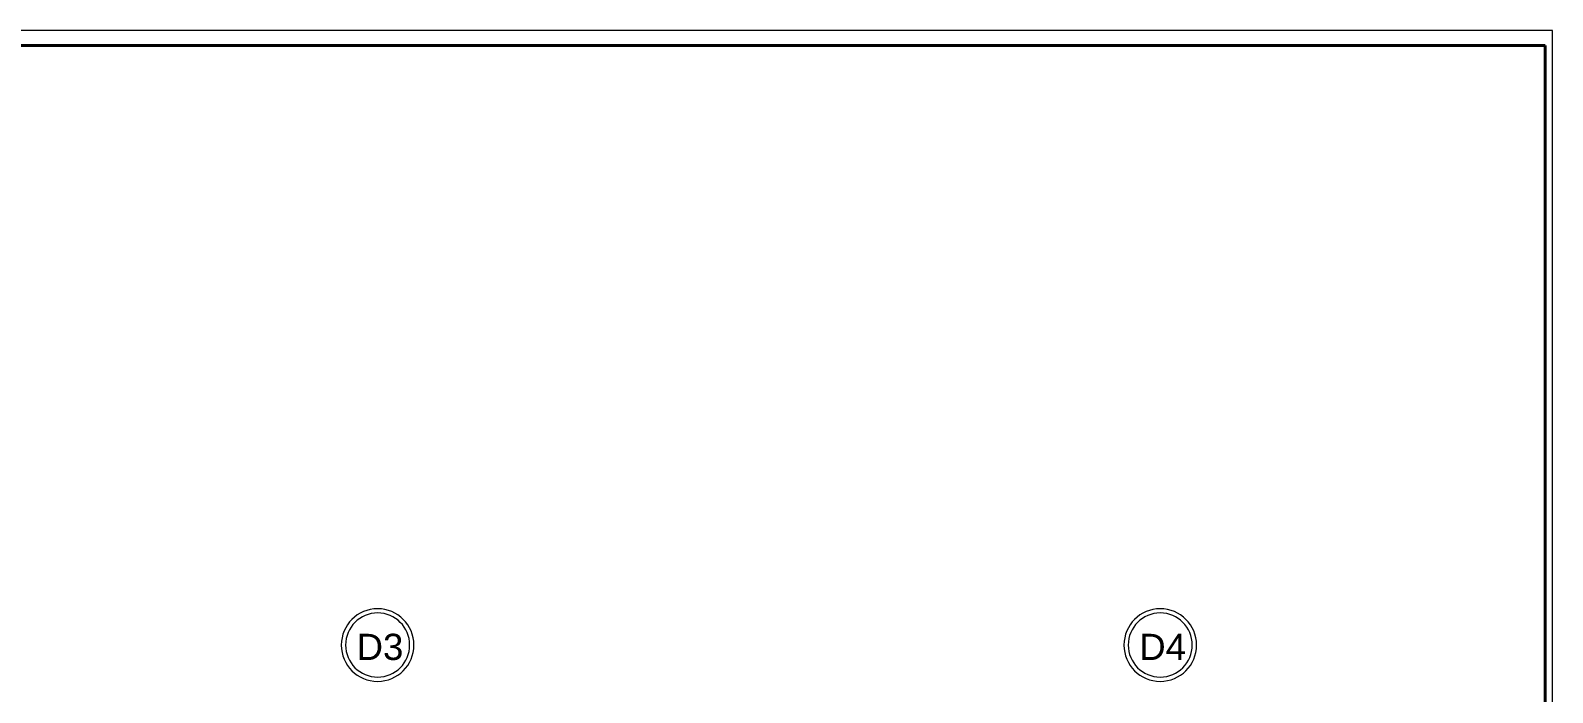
# Model space of a CAD drawing. Header units: inches. Extents: x 921646 to 2157952, y -92667 to 262089.
# Drawn here: x 1953805 to 1959040, y -16452 to -14175 of the extents above; entities that cross this region are included whole.
import ezdxf
from ezdxf.enums import TextEntityAlignment as Align

# ---------------------------------------------------------------- set-up
doc = ezdxf.new("R2010")
doc.units = ezdxf.units.IN
doc.header["$MEASUREMENT"] = 0
doc.layers.get('DEFPOINTS').update_dxf_attribs({"lineweight": 9})
for name, color, linetype, lineweight in [('11 CUA', 42, 'Continuous', 15), ('15 TEXT', 134, 'Continuous', 15), ('Cp Net Manh 0.15', 8, 'Continuous', 15), ('Cp Net Thep 0.40', 2, 'Continuous', 40)]:
    doc.layers.add(name, color=color, linetype=linetype, lineweight=lineweight)
doc.styles.add('ARIAL', font='arial.ttf')
doc.styles.add('kich thuot', font='arial.ttf', dxfattribs={"width": 0.8})

# ---------------------------------------------------------------- blocks, each defined once
blk = doc.blocks.new('KH CUA')
at = {"layer": '11 CUA'}
blk.add_circle((0, 0), 187, dxfattribs=at)
at = {"layer": '15 TEXT', "color": 7}
blk.add_circle((0, 0), 165, dxfattribs=at)
at = {"layer": '15 TEXT', "style": 'kich thuot', "width": 0.6, "flags": 4}
blk.add_attdef('A', text='', height=250, dxfattribs=at).set_placement((5.7, -116.9), align=Align.CENTER)
blk = doc.blocks.new('Khung Ht dep')
at = {"layer": 'Cp Net Thep 0.40', "color": 106, "flags": 128}
blk.add_lwpolyline([(30380, 21415), (30380, 1792), (3162, 1792), (3162, 21415)], close=True, dxfattribs=at)
at = {"layer": 'DEFPOINTS', "ltscale": 100}
blk.add_lwpolyline([(30430, 1692), (30430, 21515), (1912, 21515), (1912, 1692)], close=True, dxfattribs=at)

msp = doc.modelspace()

# ---------------------------------------------------------------- block references
at = {"layer": '15 TEXT'}
ref = msp.add_blockref('KH CUA', (1954999.2, -16288.5), dxfattribs=dict(at, xscale=-0.6676080590873511, yscale=0.6676080591890505, zscale=0.667608059193803))
ref.add_attrib('A', 'D3', dxfattribs={"height": 90, "style": 'ARIAL'}).set_placement((1955007.3, -16339.8), align=Align.CENTER)
ref = msp.add_blockref('KH CUA', (1957690.7, -16288.5), dxfattribs=dict(at, xscale=-0.6676080590873511, yscale=0.6676080591890505, zscale=0.667608059193803))
ref.add_attrib('A', 'D4', dxfattribs={"height": 90, "style": 'ARIAL'}).set_placement((1957698.8, -16339.8), align=Align.CENTER)
at = {"layer": 'Cp Net Manh 0.15', "xscale": 0.5160658647642057, "yscale": 0.5160658647642057, "zscale": 0.5160658647642057}
msp.add_blockref('Khung Ht dep', (1943335.8, -25278.5), dxfattribs=at)

doc.saveas('drawing.dxf')
